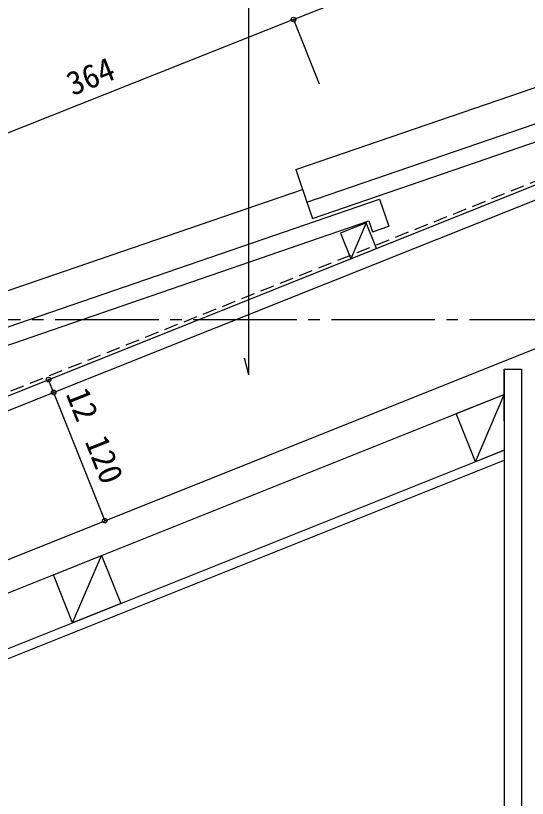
# Model space of a CAD drawing. Units: millimetres, scale not verified. Extents: x -4850 to 5514, y -1779 to 1970.
# Drawn here: x -1359 to -915, y 569 to 1249 of the extents above; entities that cross this region are included whole.
import ezdxf
from ezdxf.enums import TextEntityAlignment as Align

# ---------------------------------------------------------------- set-up
doc = ezdxf.new("R2010")
doc.units = ezdxf.units.MM
doc.header["$LTSCALE"] = 10
doc.header["$PDMODE"] = 32
doc.header["$PDSIZE"] = 4
doc.linetypes.add('CHAIN2', pattern=[12, 9, -1, 1, -1])
doc.linetypes.add('DASHED1', pattern=[1.8, 1.2, -0.6])
doc.layers.add('0-0_データ 001', color=3, linetype='Continuous')
doc.styles.add('ＭＳ ゴシック', font='')
doc.styles.get('ＭＳ ゴシック').set_extended_font_data('MS Gothic')

msp = doc.modelspace()

# ---------------------------------------------------------------- linework, layer by layer
at = {"layer": '0-0_データ 001', "color": 5, "linetype": 'DASHED1'}
msp.add_line((-1714.31, 782.32), (-233.68, 1374.57), dxfattribs=at)
at = {"layer": '0-0_データ 001', "color": 4}
for p, q in [((-1117.83, 1245.49), (-779.62, 1380.07)), ((-1117.83, 1245.49), (-1456.03, 1110.91)), ((-1117.83, 1245.49), (-1095.64, 1189.74)), ((-1115.81, 1115.16), (-771.84, 1232.91)), ((-1115.81, 1115.16), (-1106.09, 1086.78)), ((-1453.9, 979.94), (-1109.93, 1097.69)), ((-1156.48, 936.59), (-1160.37, 951.08)), ((-1326.19, 921.46), (-1330.61, 932.58)), ((-1326.19, 921.46), (-1281.82, 809.96))]:
    msp.add_line(p, q, dxfattribs=at)
at = {"layer": '0-0_データ 001'}
for p, q in [((-1710.41, 780.64), (-233.68, 1371.33)), ((-1705.95, 769.5), (-238.14, 1356.63)), ((-1106.1, 1086.66), (-705.2, 1224.7)), ((-1444.07, 951.47), (-1043.17, 1089.51)), ((-1043.17, 1089.51), (-1035.03, 1065.88)), ((-1052.47, 1070.45), (-1049.21, 1060.99)), ((-1049.21, 1060.99), (-1035.03, 1065.88)), ((-1488.65, 649.63), (-934.67, 871.22)), ((-1485.07, 642.45), (-934.67, 862.61))]:
    msp.add_line(p, q, dxfattribs=at)
at = {"layer": '0-0_データ 001', "color": 7}
for p, q in [((-1054.7, 1068.78), (-1076.99, 1059.86)), ((-1045.79, 1046.49), (-1054.7, 1068.78)), ((-1076.99, 1059.86), (-1068.07, 1037.58)), ((-1068.07, 1037.58), (-1045.79, 1046.49)), ((-1600.11, 682.6), (-904.67, 960.77)), ((-934.67, 896.57), (-934.67, 941.57)), ((-934.67, 941.57), (-934.67, 431.53)), ((-919.67, 941.57), (-919.67, 431.53)), ((-1590.08, 657.53), (-934.67, 919.69)), ((-976.45, 902.98), (-934.67, 919.69)), ((-959.74, 861.2), (-976.45, 902.98)), ((-934.67, 871.22), (-959.74, 861.2))]:
    msp.add_line(p, q, dxfattribs=at)
at = {"layer": '0-0_データ 001', "color": 5}
for p, q in [((-1054.7, 1068.78), (-1068.07, 1037.58)), ((-934.67, 941.57), (-919.67, 941.57)), ((-959.74, 861.2), (-934.67, 919.69)), ((-934.67, 919.69), (-934.67, 871.22)), ((-1309.68, 721.22), (-1284.61, 779.71))]:
    msp.add_line(p, q, dxfattribs=at)
at = {"layer": '0-0_データ 001', "color": 1, "linetype": 'CHAIN2'}
msp.add_line((-2164.94, 984.77), (-238.14, 984.77), dxfattribs=at)
at = {"layer": '0-0_データ 001', "color": 4}
msp.add_lwpolyline([(-1156.48, 936.59), (-1156.48, 1705.78), (-1110, 1705.78)], dxfattribs=at)
at = {"layer": '0-0_データ 001'}
for points in [[(-1106.1, 1086.66), (-1101.22, 1072.48), (-714.5, 1205.63)], [(-1444.07, 951.47), (-1439.18, 937.29), (-1052.47, 1070.45)]]:
    msp.add_lwpolyline(points, dxfattribs=at)
at = {"layer": '0-0_データ 001', "color": 7}
msp.add_lwpolyline([(-1326.39, 763), (-1284.61, 779.71), (-1267.9, 737.93), (-1309.68, 721.22)], close=True, dxfattribs=at)
at = {"layer": '0-0_データ 001', "color": 4}
for p in [(-1117.83, 1245.49), (-1330.61, 932.56), (-1326.17, 921.42), (-1281.82, 809.96)]:
    msp.add_point(p, dxfattribs=at)

# ---------------------------------------------------------------- texts
at = {"layer": '0-0_データ 001', "color": 7, "style": 'ＭＳ ゴシック'}
for s, rotation, p in [('364', 21.699, (-1307.55, 1173.22)), ('12', 291.699, (-1321.55, 917.92)), ('120', 291.699, (-1305.06, 876.61))]:
    msp.add_text(s, height=20.53, rotation=rotation, dxfattribs=at).set_placement(p, align=Align.BOTTOM_LEFT)

doc.saveas('drawing.dxf')
